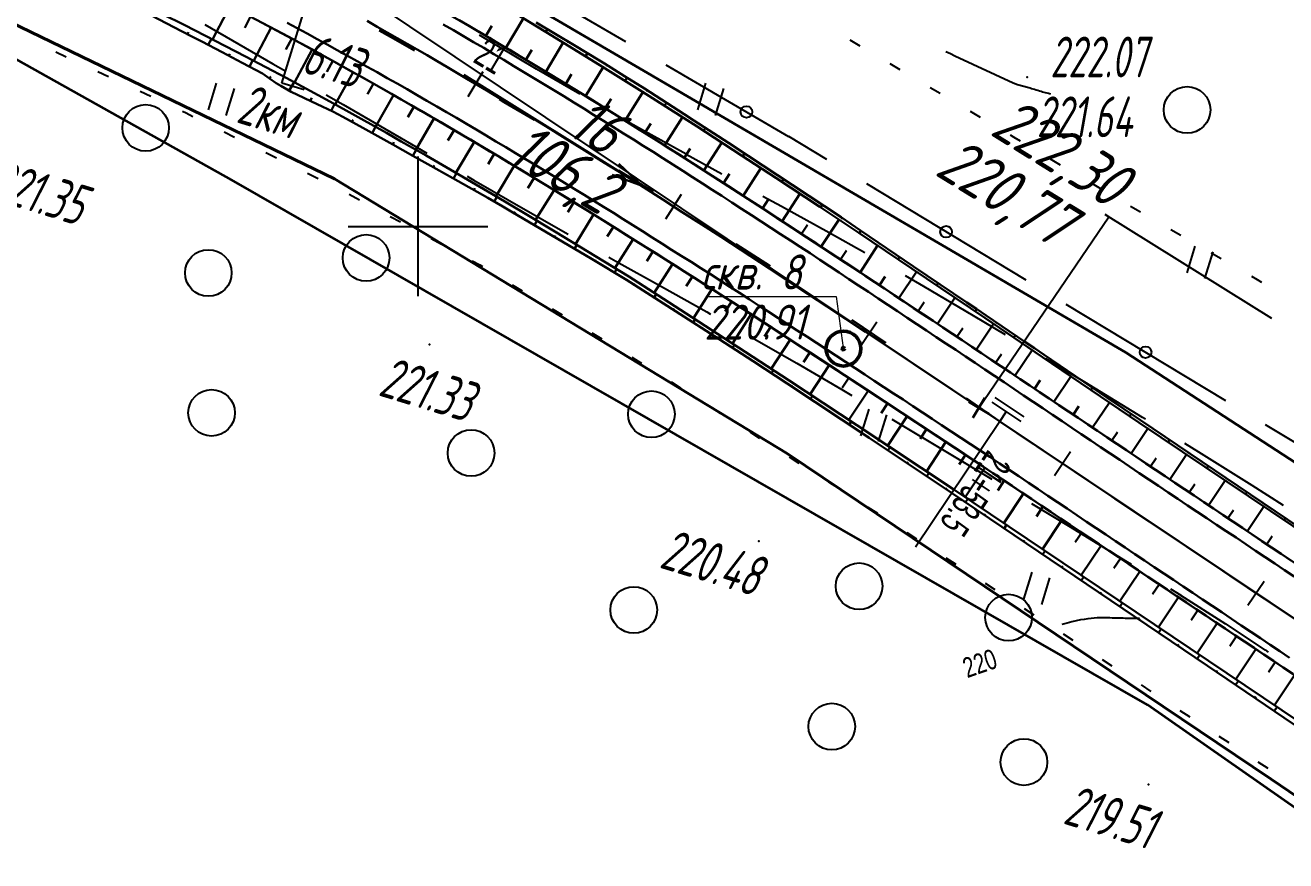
# Model space of a CAD drawing. Header units: millimetres. Extents: x -1799 to 6962, y -1020 to 4121.
# Drawn here: x 160.6 to 268.8, y 3224.2 to 3295.9 of the extents above; entities that cross this region are included whole.
import ezdxf
from ezdxf import colors
from ezdxf.entities.mleader import LeaderData, LeaderLine
from ezdxf.math import Vec2, Vec3

# ---------------------------------------------------------------- set-up
doc = ezdxf.new("R2010")
doc.units = ezdxf.units.MM
doc.linetypes.add('CONTI', pattern=[0])
doc.linetypes.add('STROT', pattern=[1.7, 0.5, -1.2])
for name, color, linetype, lineweight in [('10', 1, 'Continuous', 35), ('геология', 7, 'Continuous', 20), ('КОПИЯ_ОСЬ_13_ОТКОСЫ', 7, 'Continuous', 30), ('КОПИЯ_ОСЬ_ГРАНИЦЫ_ПОЛОС', 7, 'Continuous', 30), ('ОСЬ_ВЕРХ_ПОКРЫТИЯ_ГРАНИЦЫ_ПОЛОС', 7, 'Continuous', 30), ('ОСЬ_ВЕРХ_ПОКРЫТИЯ_ОСЬ', 1, 'Continuous', 30), ('Отметки', 5, 'Continuous', 30), ('Уклоны ПЧ', 5, 'Continuous', 30)]:
    doc.layers.add(name, color=color, linetype=linetype, lineweight=lineweight)
for name, color, linetype in [('_Ростелеком', 6, 'Continuous'), ('GOR_BDEFAULT', 212, 'CONTI'), ('NAD_MDEFAULT', 7, 'CONTI'), ('PI_OTDEFAULT', 172, 'CONTI'), ('PI_TTDEFAULT', 5, 'CONTI'), ('PLN_O', 7, 'CONTI'), ('SETKR', 2, 'CONTI'), ('SIT_LDEFAULT', 7, 'CONTI'), ('USLZNDEFAULT', 7, 'CONTI'), ('ZAPSKDEFAULT', 7, 'CONTI'), ('КОПИЯ_ОСЬ_ТАНГЕНСЫ', 1, 'Continuous'), ('ОСЬ_ВЕРХ_ПОКРЫТИЯ_ПИКЕТЫ', 1, 'Continuous'), ('ОСЬ_ВЕРХ_ПОКРЫТИЯ_РАЗБИВКА_КРИВ', 1, 'Continuous'), ('ОСЬ_ВЕРХ_ПОКРЫТИЯ_ТАНГЕНСЫ', 1, 'Continuous'), ('разметка', 7, 'Continuous')]:
    doc.layers.add(name, color=color, linetype=linetype)
doc.styles.add('eskd', font='spds.shx', dxfattribs={"width": 1.2, "oblique": 15})
doc.styles.add('SHRFT', font='TXT', dxfattribs={"width": 3.5})
doc.styles.get("Standard").update_dxf_attribs({"font": 'arial.ttf'})
doc.styles.add('STYLE1', font='romand.shx', dxfattribs={"width": 0.9})
doc.styles.add('ГОСТ', font='', dxfattribs={"oblique": 15, "height": 4})
doc.styles.get('ГОСТ').set_extended_font_data('GOST type A')
doc.linetypes.add('кабель_связи_проект.', pattern='A,10,-1,["/",STYLE1,S=3,R=0,X=0,Y=-1.5],-4.1', length=15.1)

# ---------------------------------------------------------------- blocks, each defined once
blk = doc.blocks.new('BL_333')
at = {"color": 0}
for p, q in [((0, -6), (0, 6)), ((-6, 0), (6, 0))]:
    blk.add_line(p, q, dxfattribs=at)
blk = doc.blocks.new('BL_2004')
at = {"color": 0}
blk.add_circle((0, 0), 2, dxfattribs=at)
blk = doc.blocks.new('BL_2011')
at = {"color": 0}
for p, q in [((0, 0), (0, 2.4)), ((1.6, 0), (1.6, 2.4))]:
    blk.add_line(p, q, dxfattribs=at)
blk = doc.blocks.new('BL_13')
at = {"color": 0}
for p, q in [((-2.5, 7), (-2.5, 9)), ((-2.5, 9), (2.5, 9)), ((2.5, 9), (2.5, 7)), ((0, 7), (-2.5, 7)), ((0, 0), (0, 7)), ((2.5, 7), (0, 7)), ((2, 0), (0, 0))]:
    blk.add_line(p, q, dxfattribs=at)
blk = doc.blocks.new('_None')
blk = doc.blocks.new('Крест')
at = {"layer": 'Отметки'}
for points in [[(-1, 0), (1, 0)], [(0, 1), (0, -1)]]:
    blk.add_lwpolyline(points, dxfattribs=at)
blk = doc.blocks.new('Стрелка')
at = {"layer": 'Уклоны ПЧ', "ltscale": 2}
for points in [[(-0.02, -0.05), (-0.02, 17.97)], [(-0.02, -0.05), (-0.58, 2.62)], [(-0.02, -0.05), (0.53, 2.62)]]:
    blk.add_lwpolyline(points, dxfattribs=at)

msp = doc.modelspace()

# ---------------------------------------------------------------- linework, layer by layer
at = {"layer": '10'}
for points in [[(-360.39, 3343.98), (-65.03, 3344.87), (87.16, 3350.87), (108.64, 3348.19), (148.58, 3330.11), (255.1, 3267.82), (280.33, 3251.41), (314.65, 3229.09), (366.26, 3197.31), (410.92, 3168.51), (446.74, 3154.31), (486.35, 3141.69), (517.02, 3127.88), (586.85, 3116.46), (604.34, 3112.89), (723.31, 3088.59), (842.11, 3064.31), (1030.23, 3025.88), (1104.98, 3010.61)], [(1051.21, 3001.58), (974.51, 3016.91), (912.27, 3029.91), (802.72, 3052.77), (731.25, 3067.83), (636.78, 3087.13), (493.46, 3112.21), (494.99, 3106.72), (485.32, 3108.34), (431.47, 3127.8), (399.29, 3139.15), (370.15, 3158.46), (256.96, 3237.54), (178.33, 3282.64), (135.32, 3306.77), (116.47, 3313.34), (93.11, 3317.06), (-267.68, 3313.81), (-292.89, 3314.1), (-344.73, 3319.75)]]:
    msp.add_lwpolyline(points, dxfattribs=at)
at = {"layer": '_Ростелеком', "linetype": 'кабель_связи_проект.', "lineweight": 40, "ltscale": 0.25}
msp.add_lwpolyline([(-352.03, 3321.94), (-297.63, 3315.25), (-195.84, 3318.28), (-97.48, 3322.38), (-4.69, 3324.98), (27.74, 3325.19), (61.87, 3322.86), (98.79, 3316.91), (116.52, 3313.69), (135.62, 3307.07), (148.04, 3301.67), (187.18, 3282.72), (226.03, 3259.14), (267.57, 3231.16), (320.96, 3194.89), (385.8, 3152.73), (396.28, 3145.91), (411.1, 3138.25), (437.43, 3126.61), (493.48, 3112.58), (557.68, 3101.61)], dxfattribs=at)
at = {"layer": 'GOR_BDEFAULT', "color": 212, "flags": 128}
for points, elevation in [([(240.41, 3293.27), (240.04, 3293.45), (239.66, 3293.63)], 222), ([(248.65, 3289.98), (248.55, 3290.01), (248.45, 3290.04), (248.34, 3290.07), (248.21, 3290.11), (248.09, 3290.14), (247.95, 3290.18), (247.82, 3290.22), (247.68, 3290.26), (247.54, 3290.31), (247.4, 3290.35), (247.27, 3290.39), (247.13, 3290.43), (247, 3290.46), (246.88, 3290.5), (246.77, 3290.53), (245.81, 3290.81), (245.42, 3290.93), (240.41, 3293.27)], 222), ([(256.27, 3244.96), (256.17, 3244.96), (256.07, 3244.96), (255.95, 3244.96), (255.82, 3244.97), (255.68, 3244.97), (255.53, 3244.97), (255.38, 3244.98), (255.21, 3244.98), (255.04, 3244.98), (254.87, 3244.99), (254.69, 3244.99), (254.5, 3245), (254.31, 3245), (254.12, 3245.01), (253.92, 3245.01), (253.73, 3245.02), (253.53, 3245.03), (253.32, 3245.03), (253.1, 3245.03), (252.88, 3245.03), (252.64, 3245.02), (252.39, 3245), (252.12, 3244.97), (251.83, 3244.94), (251.53, 3244.89), (251.2, 3244.84), (250.84, 3244.76), (250.46, 3244.68), (250.05, 3244.58), (249.61, 3244.46)], 220)]:
    msp.add_lwpolyline(points, dxfattribs=dict(at, elevation=elevation))
at = {"layer": 'PI_TTDEFAULT', "color": 5}
for p in [(246.62, 3291.44, 222.07), (245.47, 3286.31, 221.64), (195.34, 3268.5, 221.33), (223.6, 3251.62, 220.48), (257.04, 3230.72, 219.51)]:
    msp.add_point(p, dxfattribs=at)
at = {"layer": 'PLN_O'}
for p, q in [((198.34, 3302.58), (212.16, 3294.52)), ((215.62, 3292.5), (226.13, 3286.37)), ((226.13, 3286.38), (229.41, 3284.4)), ((232.83, 3282.32), (246.52, 3274.04)), ((249.95, 3271.97), (263.64, 3263.69)), ((267.06, 3261.62), (280.75, 3253.34))]:
    msp.add_line(p, q, dxfattribs=at)
for centre in [(222.53, 3288.47), (239.67, 3278.18), (256.79, 3267.83)]:
    msp.add_circle(centre, 0.5, dxfattribs=at)
at = {"layer": 'SIT_LDEFAULT', "color": 7}
for p, q in [((176.06, 3295.98), (181.89, 3292.6)), ((204.51, 3292.15), (199.61, 3295.06)), ((231.41, 3294.66), (232.27, 3294.15)), ((163.25, 3293.63), (164.16, 3293.21)), ((181.89, 3292.6), (182.99, 3291.96)), ((234.85, 3292.62), (235.71, 3292.11)), ((166.87, 3291.93), (167.78, 3291.51)), ((208.22, 3289.98), (204.51, 3292.15)), ((170.5, 3290.24), (171.41, 3289.82)), ((238.29, 3290.58), (239.15, 3290.07)), ((186.45, 3289.95), (187.92, 3289.1)), ((187.92, 3289.1), (193.79, 3285.7)), ((174.12, 3288.54), (174.45, 3288.39)), ((174.45, 3288.38), (175.02, 3288.09)), ((213.27, 3287.09), (211.69, 3287.99)), ((241.72, 3288.54), (242.58, 3288.03)), ((217.35, 3284.83), (213.27, 3287.09)), ((177.7, 3286.76), (178.6, 3286.31)), ((245.16, 3286.49), (245.47, 3286.31)), ((245.47, 3286.31), (246.03, 3285.98)), ((181.29, 3284.98), (182.19, 3284.53)), ((193.79, 3285.7), (195.11, 3284.94)), ((220.43, 3283.13), (217.35, 3284.82)), ((248.61, 3284.45), (249.47, 3283.94)), ((184.87, 3283.2), (185.77, 3282.75)), ((198.57, 3282.94), (199.13, 3282.61)), ((199.13, 3282.61), (203.57, 3280.05)), ((252.05, 3282.41), (252.91, 3281.9)), ((188.43, 3281.41), (189.31, 3280.93)), ((225.55, 3280.35), (223.95, 3281.22)), ((229.64, 3278.1), (225.55, 3280.35)), ((255.5, 3280.39), (256.36, 3279.89)), ((191.95, 3279.5), (192.83, 3279.02)), ((203.57, 3280.05), (207.24, 3277.96)), ((258.96, 3278.38), (259.82, 3277.88)), ((195.47, 3277.6), (196.35, 3277.12)), ((232.7, 3276.38), (229.64, 3278.1)), ((262.42, 3276.37), (263.28, 3275.87)), ((198.98, 3275.69), (199.64, 3275.33)), ((199.64, 3275.33), (199.87, 3275.19)), ((210.72, 3276), (211.33, 3275.65)), ((211.33, 3275.65), (215.23, 3273.47)), ((237.76, 3273.49), (236.17, 3274.4)), ((265.87, 3274.36), (266.37, 3274.07)), ((266.37, 3274.07), (266.74, 3273.86)), ((202.43, 3273.63), (203.29, 3273.11)), ((215.23, 3273.47), (219.12, 3271.29)), ((242.03, 3270.97), (237.76, 3273.49)), ((205.85, 3271.56), (206.71, 3271.04)), ((219.12, 3271.29), (219.45, 3271.1)), ((244.78, 3269.33), (242.03, 3270.97)), ((209.27, 3269.49), (210.13, 3268.97)), ((222.93, 3269.14), (223, 3269.1)), ((223, 3269.1), (226.87, 3266.88)), ((212.69, 3267.41), (213.25, 3267.07)), ((213.25, 3267.08), (213.54, 3266.89)), ((226.87, 3266.88), (230.72, 3264.62)), ((251.57, 3265.25), (248.22, 3267.27)), ((216.07, 3265.29), (216.91, 3264.75)), ((256.52, 3262.24), (251.57, 3265.25)), ((230.72, 3264.63), (231.58, 3264.12)), ((219.45, 3263.14), (220.29, 3262.6)), ((235.02, 3262.08), (239.78, 3259.23)), ((256.77, 3262.09), (256.52, 3262.24)), ((222.82, 3261), (223.66, 3260.46)), ((261.36, 3259.25), (260.17, 3259.99)), ((226.2, 3258.85), (227.04, 3258.31)), ((239.78, 3259.23), (243.59, 3256.93)), ((265.95, 3256.38), (261.36, 3259.25)), ((229.58, 3256.71), (230.42, 3256.17)), ((268.64, 3254.66), (265.95, 3256.38)), ((232.95, 3254.54), (233.79, 3254)), ((247.01, 3254.85), (250.17, 3252.93)), ((236.3, 3252.36), (237.14, 3251.82)), ((250.17, 3252.93), (255.22, 3249.83)), ((239.66, 3250.18), (240.5, 3249.64)), ((255.22, 3249.83), (255.54, 3249.63)), ((243.01, 3248), (243.85, 3247.46)), ((258.94, 3247.52), (259.81, 3246.98)), ((259.8, 3246.97), (263.66, 3244.51)), ((246.37, 3245.83), (247.21, 3245.29)), ((249.72, 3243.65), (250.56, 3243.11)), ((263.66, 3244.51), (267.05, 3242.26)), ((253.06, 3241.46), (253.9, 3240.91)), ((267.05, 3242.27), (267.32, 3242.08)), ((256.4, 3239.26), (257.24, 3238.71)), ((259.74, 3237.06), (260.58, 3236.51)), ((263.09, 3234.86), (263.93, 3234.31)), ((266.43, 3232.66), (267.27, 3232.11))]:
    msp.add_line(p, q, dxfattribs=at)
at = {"layer": 'геология', "color": 1, "linetype": 'Continuous'}
for p, q in [((219.13, 3272.61), (230.22, 3272.61)), ((230.22, 3272.61), (230.84, 3268.2))]:
    msp.add_line(p, q, dxfattribs=at)
at = {"layer": 'геология', "color": 1, "linetype": 'Continuous', "lineweight": 50}
for radius in [1.5, 0.103]:
    msp.add_circle((230.86, 3268.15), radius, dxfattribs=at)
at = {"layer": 'КОПИЯ_ОСЬ_13_ОТКОСЫ'}
for points in [[(170.38, 3297.86), (174.33, 3295.91), (176.94, 3294.58), (179.55, 3293.23), (183.02, 3291.4), (186.47, 3289.53), (188.19, 3288.58), (189.48, 3287.87), (191.63, 3286.67), (192.91, 3285.94), (195.05, 3284.72), (196.75, 3283.73), (199.31, 3282.24), (201.01, 3281.24), (203.56, 3279.72), (206.1, 3278.19), (210.33, 3275.62), (212.44, 3274.33), (214.94, 3272.72), (217.86, 3270.84), (221.2, 3268.68), (226.19, 3265.41), (232.01, 3261.57), (240.33, 3256.05), (331, 3195.01)], [(170.38, 3297.86), (174.33, 3295.91), (176.94, 3294.58), (179.55, 3293.23), (183.02, 3291.4), (186.47, 3289.53), (188.19, 3288.58), (189.48, 3287.87), (191.63, 3286.67), (192.91, 3285.94), (195.05, 3284.72), (196.75, 3283.73), (199.31, 3282.24), (201.01, 3281.24), (203.56, 3279.72), (206.1, 3278.19), (210.33, 3275.62), (212.44, 3274.33), (214.94, 3272.72), (217.86, 3270.84), (221.2, 3268.68), (226.19, 3265.41), (232.01, 3261.57), (240.33, 3256.05), (331, 3195.01)], [(194.37, 3298.38), (199.6, 3295.34), (205.65, 3291.71), (209.08, 3289.61), (212.5, 3287.48), (215.06, 3285.87), (217.6, 3284.26), (220.56, 3282.36), (223.93, 3280.17), (227.71, 3277.7), (232.32, 3274.67), (238.99, 3270.23), (345.59, 3198.82)], [(171.47, 3296.75), (174.06, 3295.4), (174.94, 3294.96), (175.8, 3294.51), (177.53, 3293.6), (178.39, 3293.14), (179.26, 3292.68), (180.99, 3291.78), (181.79, 3291.21), (181.98, 3291.08), (182.17, 3290.95), (182.37, 3290.82), (182.57, 3290.71), (183.47, 3290.2), (185.69, 3289.14), (187.02, 3288.5), (187.88, 3288.05), (189.6, 3287.09), (192.18, 3285.67), (193.04, 3285.19), (193.9, 3284.71), (195.18, 3283.98), (197.33, 3282.78), (200.33, 3281.08), (201.62, 3280.34), (202.47, 3279.84), (203.32, 3279.35), (209.28, 3275.82), (212.25, 3274.04), (216.43, 3271.37), (220.19, 3268.95), (223.11, 3267.06), (226.02, 3265.15), (233.08, 3260.47), (240.14, 3255.76), (245.52, 3252.11), (262.09, 3240.91), (278.65, 3229.69)], [(178.21, 3297.58), (176.72, 3294.7)], [(179.33, 3296.99), (183.26, 3294.91), (187.17, 3292.78), (189.33, 3291.57), (190.62, 3290.84), (195.78, 3287.88), (201.33, 3284.6), (202.6, 3283.84), (205.15, 3282.29), (207.69, 3280.74), (210.22, 3279.17), (212.75, 3277.58), (215.28, 3275.99), (217.8, 3274.39), (220.31, 3272.78), (223.24, 3270.89), (227.84, 3267.9), (232.85, 3264.62), (242.02, 3258.57), (349.87, 3186.33)], [(179.98, 3296.65), (179.48, 3295.7)], [(201.54, 3297.63), (205.87, 3295), (210.18, 3292.34), (213.61, 3290.19), (214.46, 3289.65), (218.29, 3287.21), (222.1, 3284.74), (225.05, 3282.81), (228.82, 3280.31), (232.17, 3278.08), (236.75, 3275), (242.98, 3270.78), (247.94, 3267.4), (256.22, 3261.8), (346.94, 3200.84)], [(201.54, 3297.63), (205.87, 3295), (210.18, 3292.34), (213.61, 3290.19), (214.46, 3289.65), (218.29, 3287.21), (222.1, 3284.74), (225.05, 3282.81), (228.82, 3280.31), (232.17, 3278.08), (236.75, 3275), (242.98, 3270.78), (247.94, 3267.4), (256.22, 3261.8), (346.94, 3200.84)], [(181.75, 3295.72), (180.24, 3292.88)], [(200.17, 3295), (200.68, 3295.85)], [(201.88, 3293.98), (203.4, 3296.51)], [(204.49, 3296.15), (207.75, 3294.19), (209.92, 3292.88), (210.35, 3292.62), (211.21, 3292.08), (212.06, 3291.54), (213.78, 3290.47), (217.18, 3288.29), (218.03, 3287.74), (220.99, 3285.82), (222.68, 3284.71), (226.46, 3282.21), (230.65, 3279.42), (232.31, 3278.29), (236.88, 3275.19), (241.45, 3272.1), (242.29, 3271.55), (243.11, 3270.99), (246.42, 3268.73), (247.25, 3268.17), (248.08, 3267.61), (253.45, 3263.95), (256.35, 3261.99), (270.03, 3252.76)], [(205.46, 3295.57), (205.32, 3295.34)], [(174.57, 3295.15), (174.65, 3295.31)], [(176.34, 3294.23), (176.62, 3294.75)], [(183.51, 3294.77), (183, 3293.83)], [(205.31, 3291.92), (206.81, 3294.43)], [(207.17, 3294.55), (207.13, 3294.47)], [(178.11, 3293.29), (178.2, 3293.46)], [(185.27, 3293.82), (183.74, 3291.01)], [(203.6, 3292.95), (204.1, 3293.79)], [(208.88, 3293.51), (208.72, 3293.24)], [(179.88, 3292.36), (180.17, 3292.91)], [(187.02, 3292.85), (186.51, 3291.92)], [(208.72, 3289.83), (210.24, 3292.3)], [(210.59, 3292.47), (210.54, 3292.38)], [(181.6, 3291.35), (181.72, 3291.52)], [(188.77, 3291.88), (187.23, 3289.11)], [(207.02, 3290.88), (207.53, 3291.71)], [(212.28, 3291.4), (212.11, 3291.13)], [(183.3, 3290.3), (183.71, 3291.03)], [(190.52, 3290.9), (190, 3289.98)], [(212.12, 3287.72), (213.65, 3290.16)], [(213.98, 3290.34), (213.92, 3290.25)], [(185.1, 3289.42), (185.22, 3289.68)], [(186.9, 3288.56), (187.18, 3289.14)], [(192.25, 3289.91), (190.69, 3287.19)], [(210.42, 3288.78), (210.93, 3289.6)], [(215.66, 3289.26), (215.49, 3289)], [(193.98, 3288.91), (193.46, 3288.01)], [(215.51, 3285.59), (217.04, 3288.01)], [(217.35, 3288.18), (217.29, 3288.1)], [(188.66, 3287.61), (188.77, 3287.8)], [(190.41, 3286.64), (190.71, 3287.18)], [(195.72, 3287.92), (194.17, 3285.22)], [(197.44, 3286.9), (196.91, 3286.01)], [(213.81, 3286.66), (214.33, 3287.47)], [(219.02, 3287.1), (218.86, 3286.84)], [(192.17, 3285.68), (192.27, 3285.86)], [(199.16, 3285.88), (197.6, 3283.24)], [(218.88, 3283.44), (220.41, 3285.83)], [(220.7, 3286.01), (220.65, 3285.92)], [(193.91, 3284.7), (194.2, 3285.2)], [(200.88, 3284.86), (200.36, 3283.98)], [(217.19, 3284.51), (217.71, 3285.32)], [(222.37, 3284.91), (222.21, 3284.66)], [(195.65, 3283.72), (195.75, 3283.88)], [(202.6, 3283.84), (201.03, 3281.22)], [(222.24, 3281.27), (223.77, 3283.64)], [(224.04, 3283.81), (223.99, 3283.73)], [(197.4, 3282.74), (197.66, 3283.2)], [(204.31, 3282.8), (203.78, 3281.93)], [(220.56, 3282.36), (221.07, 3283.16)], [(225.71, 3282.71), (225.56, 3282.47)], [(199.14, 3281.75), (199.22, 3281.91)], [(206.02, 3281.76), (204.44, 3279.19)], [(225.59, 3279.09), (227.12, 3281.43)], [(227.38, 3281.6), (227.33, 3281.52)], [(200.88, 3280.76), (201.11, 3281.18)], [(207.72, 3280.71), (207.19, 3279.86)], [(223.92, 3280.18), (224.43, 3280.97)], [(229.04, 3280.49), (228.89, 3280.26)], [(202.61, 3279.76), (202.69, 3279.9)], [(209.42, 3279.66), (207.85, 3277.12)], [(230.71, 3279.38), (230.66, 3279.3)], [(204.33, 3278.75), (204.55, 3279.12)], [(211.12, 3278.6), (210.59, 3277.76)], [(227.27, 3277.99), (227.78, 3278.78)], [(228.94, 3276.9), (230.47, 3279.21)], [(232.36, 3278.26), (232.22, 3278.04)], [(206.05, 3277.73), (206.12, 3277.85)], [(212.82, 3277.54), (211.25, 3275.06)], [(234.02, 3277.14), (233.97, 3277.07)], [(207.77, 3276.71), (207.97, 3277.05)], [(214.51, 3276.48), (213.99, 3275.65)], [(230.61, 3275.79), (231.12, 3276.57)], [(232.28, 3274.69), (233.79, 3276.99)], [(209.49, 3275.69), (209.56, 3275.8)], [(211.21, 3274.66), (211.39, 3274.97)], [(216.2, 3275.4), (214.62, 3272.93)], [(235.67, 3276.01), (235.54, 3275.81)], [(217.89, 3274.33), (217.36, 3273.51)], [(233.94, 3273.59), (234.45, 3274.35)], [(235.61, 3272.48), (237.12, 3274.75)], [(237.33, 3274.89), (237.28, 3274.83)], [(212.91, 3273.62), (212.98, 3273.72)], [(214.6, 3272.54), (214.78, 3272.83)], [(219.57, 3273.25), (217.98, 3270.77)], [(238.99, 3273.77), (238.85, 3273.57)], [(221.25, 3272.17), (220.72, 3271.34)], [(237.27, 3271.37), (237.78, 3272.13)], [(238.94, 3270.26), (240.43, 3272.51)], [(240.64, 3272.65), (240.6, 3272.58)], [(216.28, 3271.47), (216.35, 3271.56)], [(217.97, 3270.38), (218.14, 3270.66)], [(222.93, 3271.09), (221.33, 3268.59)], [(242.3, 3271.54), (242.16, 3271.33)], [(224.61, 3270), (224.07, 3269.17)], [(240.6, 3269.15), (241.1, 3269.9)], [(242.26, 3268.04), (243.75, 3270.26)], [(243.96, 3270.41), (243.91, 3270.34)], [(219.65, 3269.3), (219.71, 3269.39)], [(221.33, 3268.21), (221.5, 3268.48)], [(226.29, 3268.91), (224.66, 3266.41)], [(245.61, 3269.29), (245.47, 3269.08)], [(227.96, 3267.82), (227.42, 3266.99)], [(243.92, 3266.92), (244.42, 3267.66)], [(245.58, 3265.81), (247.05, 3268)], [(247.26, 3268.16), (247.22, 3268.09)], [(223, 3267.12), (223.06, 3267.21)], [(224.68, 3266.03), (224.85, 3266.29)], [(229.64, 3266.72), (228, 3264.22)], [(248.92, 3267.04), (248.78, 3266.83)], [(231.31, 3265.63), (230.76, 3264.79)], [(247.25, 3264.7), (247.74, 3265.43)], [(248.91, 3263.58), (250.37, 3265.76)], [(250.57, 3265.91), (250.53, 3265.84)], [(226.35, 3264.93), (226.41, 3265.02)], [(232.98, 3264.53), (231.33, 3262.02)], [(252.22, 3264.79), (252.09, 3264.59)], [(228.02, 3263.83), (228.19, 3264.09)], [(234.65, 3263.43), (234.1, 3262.59)], [(250.57, 3262.47), (251.06, 3263.2)], [(252.23, 3261.36), (253.68, 3263.52)], [(253.88, 3263.66), (253.84, 3263.6)], [(229.68, 3262.72), (229.74, 3262.81)], [(236.32, 3262.33), (234.66, 3259.81)], [(255.54, 3262.54), (255.41, 3262.35)], [(231.35, 3261.61), (231.53, 3261.89)], [(237.99, 3261.23), (237.44, 3260.39)], [(253.89, 3260.24), (254.38, 3260.97)], [(255.55, 3259.13), (256.99, 3261.28)], [(257.19, 3261.42), (257.15, 3261.36)], [(233.02, 3260.51), (233.08, 3260.6)], [(239.66, 3260.13), (238, 3257.6)], [(258.85, 3260.3), (258.73, 3260.12)], [(234.68, 3259.4), (234.86, 3259.68)], [(241.33, 3259.03), (240.78, 3258.18)], [(257.22, 3258.02), (257.7, 3258.73)], [(258.88, 3256.91), (260.31, 3259.05)], [(260.51, 3259.18), (260.47, 3259.12)], [(236.34, 3258.29), (236.4, 3258.38)], [(243, 3257.92), (241.31, 3255.39)], [(262.17, 3258.07), (262.05, 3257.89)], [(238.01, 3257.18), (238.2, 3257.46)], [(244.66, 3256.81), (244.1, 3255.96)], [(262.2, 3254.68), (263.63, 3256.82)], [(263.82, 3256.95), (263.78, 3256.89)], [(239.67, 3256.07), (239.73, 3256.16)], [(246.32, 3255.69), (244.62, 3253.16)], [(260.54, 3255.79), (261.02, 3256.51)], [(265.48, 3255.83), (265.37, 3255.66)], [(241.33, 3254.95), (241.53, 3255.24)], [(247.98, 3254.58), (247.42, 3253.74)], [(265.52, 3252.45), (266.95, 3254.59)], [(267.14, 3254.71), (267.1, 3254.65)], [(242.98, 3253.83), (243.05, 3253.93)], [(249.64, 3253.47), (247.94, 3250.93)], [(263.86, 3253.57), (264.34, 3254.28)], [(268.8, 3253.59), (268.69, 3253.43)], [(244.64, 3252.71), (244.85, 3253.01)], [(251.31, 3252.35), (250.74, 3251.51)], [(246.3, 3251.59), (246.37, 3251.69)], [(252.97, 3251.24), (251.26, 3248.69)], [(267.19, 3251.34), (267.66, 3252.05)], [(247.95, 3250.47), (248.16, 3250.78)], [(254.63, 3250.13), (254.06, 3249.28)], [(249.61, 3249.35), (249.68, 3249.45)], [(256.29, 3249.01), (254.58, 3246.46)], [(251.27, 3248.23), (251.48, 3248.54)], [(257.95, 3247.9), (257.38, 3247.05)], [(252.93, 3247.11), (253, 3247.21)], [(254.58, 3245.99), (254.8, 3246.31)], [(259.61, 3246.79), (257.9, 3244.22)], [(256.24, 3244.87), (256.31, 3244.98)], [(261.28, 3245.67), (260.7, 3244.82)], [(257.9, 3243.75), (258.12, 3244.08)], [(262.94, 3244.56), (261.22, 3241.99)], [(259.55, 3242.63), (259.63, 3242.74)], [(264.6, 3243.45), (264.02, 3242.59)], [(261.21, 3241.51), (261.44, 3241.84)], [(266.26, 3242.34), (264.53, 3239.76)], [(262.87, 3240.39), (262.94, 3240.5)], [(267.92, 3241.22), (267.35, 3240.36)], [(264.52, 3239.27), (264.76, 3239.61)], [(269.58, 3240.11), (267.85, 3237.52)], [(266.18, 3238.14), (266.26, 3238.26)], [(267.83, 3237.02), (268.07, 3237.37)]]:
    msp.add_lwpolyline(points, dxfattribs=at)
at = {"layer": 'КОПИЯ_ОСЬ_ГРАНИЦЫ_ПОЛОС'}
for points in [[(180.91, 3296.16), (181.78, 3295.7), (182.64, 3295.24), (183.5, 3294.78), (184.36, 3294.31), (185.22, 3293.85), (186.08, 3293.38), (186.93, 3292.9), (187.79, 3292.43), (188.65, 3291.95), (189.5, 3291.48), (190.35, 3291), (191.21, 3290.51), (192.06, 3290.03), (192.91, 3289.54), (193.76, 3289.05), (194.6, 3288.56), (195.45, 3288.07), (196.3, 3287.58), (197.15, 3287.08), (197.99, 3286.59), (198.84, 3286.09), (199.68, 3285.59), (200.52, 3285.08), (201.36, 3284.58), (202.21, 3284.08), (203.05, 3283.57), (203.89, 3283.06), (204.72, 3282.55), (205.56, 3282.04), (206.4, 3281.53), (207.24, 3281.01), (208.07, 3280.5), (208.91, 3279.98), (209.75, 3279.46), (210.58, 3278.94), (211.41, 3278.42), (212.25, 3277.9), (213.08, 3277.38), (213.91, 3276.85), (214.75, 3276.33), (215.58, 3275.8), (216.41, 3275.27), (217.24, 3274.74), (218.07, 3274.21), (218.9, 3273.68), (219.73, 3273.15), (220.56, 3272.62), (221.38, 3272.09), (222.21, 3271.55), (223.04, 3271.02), (223.87, 3270.48), (224.7, 3269.95), (225.52, 3269.41), (226.35, 3268.87), (227.18, 3268.33), (228, 3267.8), (228.83, 3267.26), (229.65, 3266.72), (230.48, 3266.17), (231.3, 3265.63), (232.13, 3265.09), (232.95, 3264.55), (233.78, 3264.01), (234.6, 3263.46), (235.43, 3262.92), (236.25, 3262.38), (237.08, 3261.83), (237.9, 3261.29), (238.73, 3260.75), (239.55, 3260.2), (240.38, 3259.66), (241.2, 3259.11), (242.03, 3258.57), (242.85, 3258.01), (243.69, 3257.46), (244.52, 3256.9), (245.35, 3256.35), (246.18, 3255.79), (247.01, 3255.23), (247.84, 3254.68), (248.67, 3254.12), (249.5, 3253.56), (250.33, 3253.01), (251.16, 3252.45), (251.99, 3251.9), (252.82, 3251.34), (253.65, 3250.78), (254.48, 3250.23), (255.31, 3249.67), (256.14, 3249.11), (256.97, 3248.56), (257.8, 3248), (258.63, 3247.45), (259.46, 3246.89), (260.29, 3246.33), (261.12, 3245.78), (261.95, 3245.22), (262.78, 3244.66), (263.61, 3244.11), (264.44, 3243.55), (265.27, 3243), (266.1, 3242.44), (266.93, 3241.88), (267.76, 3241.33), (268.59, 3240.77), (269.42, 3240.22)], [(197.89, 3296.35), (198.76, 3295.84), (199.62, 3295.33), (200.49, 3294.82), (201.35, 3294.3), (202.22, 3293.79), (203.08, 3293.27), (203.94, 3292.75), (204.81, 3292.23), (205.66, 3291.71), (206.52, 3291.18), (207.38, 3290.66), (208.24, 3290.13), (209.09, 3289.6), (209.95, 3289.07), (210.8, 3288.54), (211.65, 3288.01), (212.51, 3287.48), (213.36, 3286.94), (214.21, 3286.41), (215.06, 3285.87), (215.9, 3285.34), (216.75, 3284.8), (217.6, 3284.26), (218.44, 3283.72), (219.29, 3283.17), (220.13, 3282.63), (220.98, 3282.09), (221.82, 3281.54), (222.66, 3281), (223.5, 3280.45), (224.34, 3279.91), (225.18, 3279.36), (226.02, 3278.81), (226.86, 3278.26), (227.7, 3277.71), (228.54, 3277.16), (229.37, 3276.61), (230.21, 3276.06), (231.04, 3275.51), (231.88, 3274.96), (232.71, 3274.4), (233.55, 3273.85), (234.38, 3273.3), (235.22, 3272.74), (236.05, 3272.19), (236.88, 3271.63), (237.71, 3271.08), (238.55, 3270.52), (239.38, 3269.97), (240.21, 3269.41), (241.04, 3268.86), (241.87, 3268.3), (242.7, 3267.75), (243.53, 3267.19), (244.36, 3266.63), (245.19, 3266.08), (246.02, 3265.52), (246.85, 3264.97), (247.68, 3264.41), (248.51, 3263.85), (249.34, 3263.3), (250.17, 3262.74), (251, 3262.19), (251.83, 3261.63), (252.66, 3261.07), (253.49, 3260.52), (254.32, 3259.96), (255.15, 3259.41), (255.98, 3258.85), (256.81, 3258.29), (257.64, 3257.74), (258.47, 3257.18), (259.3, 3256.63), (260.13, 3256.07), (260.96, 3255.52), (261.79, 3254.96), (262.62, 3254.4), (263.45, 3253.85), (264.28, 3253.29), (265.11, 3252.74), (265.94, 3252.18), (266.77, 3251.62), (267.6, 3251.07), (268.43, 3250.51), (269.26, 3249.96)]]:
    msp.add_lwpolyline(points, dxfattribs=at)
at = {"layer": 'КОПИЯ_ОСЬ_ТАНГЕНСЫ'}
msp.add_line((127.01, 3340.44), (430.51, 3137.11), dxfattribs=at)
at = {"layer": 'ОСЬ_ВЕРХ_ПОКРЫТИЯ_ГРАНИЦЫ_ПОЛОС', "linetype": 'Continuous', "lineweight": 30}
for points in [[(269.42, 3240.22), (268.59, 3240.77), (267.76, 3241.33), (266.93, 3241.88), (266.1, 3242.44), (265.27, 3243), (264.44, 3243.55), (263.61, 3244.11), (262.78, 3244.66), (261.95, 3245.22), (261.12, 3245.78), (260.29, 3246.33), (259.46, 3246.89), (258.63, 3247.45), (257.8, 3248), (256.97, 3248.56), (256.14, 3249.11), (255.31, 3249.67), (254.48, 3250.23), (253.65, 3250.78), (252.82, 3251.34), (251.99, 3251.9), (251.16, 3252.45), (250.33, 3253.01), (249.5, 3253.56), (248.67, 3254.12), (247.84, 3254.68), (247.01, 3255.23), (246.18, 3255.79), (245.35, 3256.35), (244.52, 3256.9), (243.69, 3257.46), (242.85, 3258.01), (242.03, 3258.57), (241.21, 3259.11), (240.38, 3259.66), (239.55, 3260.2), (238.73, 3260.75), (237.9, 3261.29), (237.08, 3261.83), (236.25, 3262.38), (235.43, 3262.92), (234.6, 3263.46), (233.78, 3264.01), (232.95, 3264.55), (232.13, 3265.09), (231.3, 3265.63), (230.48, 3266.17), (229.65, 3266.72), (228.83, 3267.26), (228, 3267.8), (227.17, 3268.33), (226.35, 3268.87), (225.52, 3269.41), (224.69, 3269.95), (223.87, 3270.48), (223.04, 3271.02), (222.21, 3271.55), (221.38, 3272.09), (220.56, 3272.62), (219.73, 3273.15), (218.9, 3273.68), (218.07, 3274.21), (217.24, 3274.74), (216.41, 3275.27), (215.58, 3275.8), (214.75, 3276.33), (213.91, 3276.85), (213.08, 3277.38), (212.25, 3277.9), (211.41, 3278.42), (210.58, 3278.94), (209.75, 3279.46), (208.91, 3279.98), (208.07, 3280.5), (207.24, 3281.01), (206.4, 3281.53), (205.56, 3282.04), (204.72, 3282.55), (203.89, 3283.06), (203.05, 3283.57), (202.21, 3284.08), (201.36, 3284.58), (200.52, 3285.08), (199.68, 3285.59), (198.84, 3286.09), (197.99, 3286.59), (197.15, 3287.08), (196.3, 3287.58), (195.45, 3288.07), (194.61, 3288.56), (193.76, 3289.05), (192.91, 3289.54), (192.06, 3290.03), (191.21, 3290.51), (190.35, 3290.99), (189.5, 3291.48), (188.65, 3291.95), (187.79, 3292.43), (186.93, 3292.9), (186.08, 3293.38), (185.22, 3293.85), (184.36, 3294.31), (183.5, 3294.78), (182.64, 3295.24), (181.78, 3295.7), (180.91, 3296.16)], [(269.15, 3241.6), (268.32, 3242.16), (267.49, 3242.71), (266.66, 3243.27), (265.83, 3243.83), (265, 3244.38), (264.17, 3244.94), (263.34, 3245.5), (262.51, 3246.05), (261.68, 3246.61), (260.85, 3247.16), (260.02, 3247.72), (259.19, 3248.28), (258.36, 3248.83), (257.53, 3249.39), (256.7, 3249.95), (255.87, 3250.5), (255.04, 3251.06), (254.2, 3251.61), (253.37, 3252.17), (252.54, 3252.73), (251.71, 3253.28), (250.88, 3253.84), (250.05, 3254.4), (249.22, 3254.95), (248.39, 3255.51), (247.56, 3256.06), (246.73, 3256.62), (245.9, 3257.18), (245.07, 3257.73), (244.24, 3258.29), (243.41, 3258.85), (242.58, 3259.4), (241.76, 3259.95), (240.93, 3260.49), (240.11, 3261.04), (239.28, 3261.58), (238.46, 3262.12), (237.63, 3262.67), (236.81, 3263.21), (235.98, 3263.76), (235.15, 3264.3), (234.33, 3264.84), (233.5, 3265.39), (232.68, 3265.93), (231.85, 3266.47), (231.03, 3267.01), (230.2, 3267.55), (229.37, 3268.09), (228.55, 3268.63), (227.72, 3269.17), (226.89, 3269.71), (226.07, 3270.25), (225.24, 3270.79), (224.41, 3271.32), (223.58, 3271.86), (222.76, 3272.39), (221.93, 3272.93), (221.1, 3273.46), (220.27, 3273.99), (219.44, 3274.53), (218.61, 3275.06), (217.78, 3275.59), (216.94, 3276.12), (216.11, 3276.64), (215.28, 3277.17), (214.45, 3277.7), (213.61, 3278.22), (212.78, 3278.75), (211.94, 3279.27), (211.11, 3279.79), (210.27, 3280.31), (209.44, 3280.83), (208.6, 3281.35), (207.76, 3281.86), (206.92, 3282.38), (206.08, 3282.89), (205.24, 3283.4), (204.4, 3283.92), (203.56, 3284.42), (202.72, 3284.93), (201.88, 3285.44), (201.03, 3285.94), (200.19, 3286.45), (199.34, 3286.95), (198.5, 3287.45), (197.65, 3287.95), (196.8, 3288.44), (195.96, 3288.94), (195.11, 3289.43), (194.26, 3289.92), (193.4, 3290.41), (192.55, 3290.9), (191.7, 3291.38), (190.84, 3291.87), (189.99, 3292.35), (189.13, 3292.83), (188.28, 3293.3), (187.42, 3293.78), (186.56, 3294.25), (185.7, 3294.72), (184.84, 3295.19), (183.98, 3295.66), (183.11, 3296.12)]]:
    msp.add_lwpolyline(points, dxfattribs=at)
at = {"layer": 'ОСЬ_ВЕРХ_ПОКРЫТИЯ_ГРАНИЦЫ_ПОЛОС', "linetype": 'Continuous'}
for points in [[(269.53, 3248.57), (268.7, 3249.13), (267.87, 3249.68), (267.04, 3250.24), (266.21, 3250.79), (265.38, 3251.35), (264.55, 3251.91), (263.72, 3252.46), (262.89, 3253.02), (262.06, 3253.57), (261.23, 3254.13), (260.4, 3254.68), (259.57, 3255.24), (258.74, 3255.8), (257.91, 3256.35), (257.08, 3256.91), (256.25, 3257.46), (255.42, 3258.02), (254.59, 3258.58), (253.76, 3259.13), (252.93, 3259.69), (252.1, 3260.24), (251.27, 3260.8), (250.45, 3261.35), (249.62, 3261.91), (248.79, 3262.47), (247.96, 3263.02), (247.13, 3263.58), (246.3, 3264.13), (245.47, 3264.69), (244.64, 3265.25), (243.81, 3265.8), (242.98, 3266.36), (242.15, 3266.91), (241.32, 3267.47), (240.49, 3268.03), (239.65, 3268.58), (238.82, 3269.14), (237.99, 3269.69), (237.16, 3270.25), (236.33, 3270.8), (235.5, 3271.36), (234.66, 3271.91), (233.83, 3272.46), (233, 3273.02), (232.16, 3273.57), (231.33, 3274.12), (230.49, 3274.67), (229.66, 3275.23), (228.82, 3275.78), (227.99, 3276.33), (227.15, 3276.88), (226.31, 3277.43), (225.47, 3277.97), (224.64, 3278.52), (223.8, 3279.07), (222.96, 3279.61), (222.12, 3280.16), (221.28, 3280.7), (220.43, 3281.25), (219.59, 3281.79), (218.75, 3282.33), (217.91, 3282.87), (217.06, 3283.41), (216.22, 3283.95), (215.37, 3284.49), (214.52, 3285.03), (213.67, 3285.56), (212.83, 3286.1), (211.98, 3286.63), (211.13, 3287.16), (210.27, 3287.69), (209.42, 3288.22), (208.57, 3288.75), (207.71, 3289.28), (206.86, 3289.81), (206, 3290.33), (205.15, 3290.85), (204.29, 3291.37), (203.43, 3291.89), (202.57, 3292.41), (201.71, 3292.93), (200.84, 3293.44), (199.98, 3293.96), (199.11, 3294.47), (198.25, 3294.98), (197.38, 3295.49), (196.51, 3295.99)], [(197.89, 3296.35), (198.76, 3295.84), (199.62, 3295.33), (200.49, 3294.82), (201.35, 3294.3), (202.22, 3293.79), (203.08, 3293.27), (203.94, 3292.75), (204.81, 3292.23), (205.67, 3291.71), (206.52, 3291.18), (207.38, 3290.66), (208.24, 3290.13), (209.09, 3289.6), (209.95, 3289.07), (210.8, 3288.54), (211.65, 3288.01), (212.51, 3287.48), (213.36, 3286.94), (214.21, 3286.41), (215.06, 3285.87), (215.9, 3285.34), (216.75, 3284.8), (217.6, 3284.26), (218.44, 3283.72), (219.29, 3283.17), (220.13, 3282.63), (220.98, 3282.09), (221.82, 3281.54), (222.66, 3281), (223.5, 3280.45), (224.34, 3279.91), (225.18, 3279.36), (226.02, 3278.81), (226.86, 3278.26), (227.7, 3277.71), (228.54, 3277.16), (229.37, 3276.61), (230.21, 3276.06), (231.05, 3275.51), (231.88, 3274.96), (232.72, 3274.4), (233.55, 3273.85), (234.38, 3273.3), (235.22, 3272.74), (236.05, 3272.19), (236.88, 3271.63), (237.72, 3271.08), (238.55, 3270.52), (239.38, 3269.97), (240.21, 3269.41), (241.04, 3268.86), (241.87, 3268.3), (242.7, 3267.74), (243.53, 3267.19), (244.36, 3266.63), (245.19, 3266.08), (246.02, 3265.52), (246.85, 3264.97), (247.68, 3264.41), (248.51, 3263.85), (249.34, 3263.3), (250.17, 3262.74), (251, 3262.19), (251.83, 3261.63), (252.66, 3261.07), (253.49, 3260.52), (254.32, 3259.96), (255.15, 3259.41), (255.98, 3258.85), (256.81, 3258.29), (257.64, 3257.74), (258.47, 3257.18), (259.3, 3256.63), (260.13, 3256.07), (260.96, 3255.52), (261.79, 3254.96), (262.62, 3254.4), (263.45, 3253.85), (264.28, 3253.29), (265.11, 3252.74), (265.94, 3252.18), (266.77, 3251.62), (267.6, 3251.07), (268.43, 3250.51), (269.26, 3249.96)]]:
    msp.add_lwpolyline(points, dxfattribs=at)
at = {"layer": 'ОСЬ_ВЕРХ_ПОКРЫТИЯ_ОСЬ'}
msp.add_lwpolyline([(189.98, 3296.28), (190.84, 3295.79), (191.7, 3295.3), (192.56, 3294.81), (193.41, 3294.32), (194.27, 3293.83), (195.13, 3293.33), (195.98, 3292.83), (196.83, 3292.33), (197.68, 3291.83), (198.54, 3291.32), (200.24, 3290.31), (201.93, 3289.29), (203.62, 3288.27), (205.31, 3287.24), (206.99, 3286.2), (208.67, 3285.16), (210.35, 3284.11), (212.03, 3283.06), (213.7, 3282), (215.37, 3280.94), (217.03, 3279.87), (218.7, 3278.8), (220.36, 3277.73), (222.02, 3276.65), (224.5, 3275.03), (226.98, 3273.4), (229.46, 3271.76), (232.75, 3269.58), (236.87, 3266.83), (244.27, 3261.88), (244.27, 3261.88), (343.34, 3195.51)], dxfattribs=at)
at = {"layer": 'ОСЬ_ВЕРХ_ПОКРЫТИЯ_ПИКЕТЫ'}
for p, q in [((198.65, 3289.8), (199.93, 3291.95)), ((198.65, 3289.8), (199.93, 3291.95)), ((215.62, 3279.29), (216.97, 3281.4)), ((232.33, 3268.35), (233.72, 3270.44)), ((248.96, 3257.24), (250.35, 3259.31)), ((265.57, 3246.11), (266.96, 3248.18))]:
    msp.add_line(p, q, dxfattribs=at)
at = {"layer": 'ОСЬ_ВЕРХ_ПОКРЫТИЯ_РАЗБИВКА_КРИВ'}
for p, q in [((243.58, 3263.55), (246.07, 3261.88)), ((243.86, 3263.96), (246.35, 3262.29)), ((244.27, 3261.88), (244.82, 3262.71)), ((244.27, 3261.88), (237.03, 3251.08))]:
    msp.add_line(p, q, dxfattribs=at)
at = {"layer": 'ОСЬ_ВЕРХ_ПОКРЫТИЯ_ТАНГЕНСЫ'}
msp.add_line((127.01, 3340.44), (430.51, 3137.11), dxfattribs=at)
at = {"layer": 'разметка', "linetype": 'STROT', "lineweight": 30, "ltscale": 7}
msp.add_lwpolyline([(-644.71, 3539.46), (-644.71, 3539.46, 0.010848), (-599.22, 3492.38, 0.026039), (-521.3, 3423.36, 0.004471), (-497.65, 3404.9, 0.012597), (-469.15, 3383.51, 0.122053), (-334.33, 3332.01, 0.036279), (-244.45, 3330.03), (-14.07, 3336.49, -0.037498), (75.82, 3334.51, -0.079736), (167.16, 3308.13, -0.037499), (244.27, 3261.88), (343.34, 3195.51, 0.037498), (420.44, 3149.26, 0.023279), (446.23, 3138.55, 0.037464), (533.4, 3116.55), (1022.92, 3018.77), (1022.92, 3018.77)], format="xyb", dxfattribs=at)

# ---------------------------------------------------------------- block references
at = {"layer": 'SETKR', "color": 82}
msp.add_blockref('BL_333', (194.35, 3278.64), dxfattribs=at)
at = {"layer": 'USLZNDEFAULT', "color": 7, "rotation": 342.9999999999999}
msp.add_blockref('BL_13', (182.67, 3290.94), dxfattribs=at)
at = {"layer": 'ZAPSKDEFAULT', "color": 7, "rotation": 342.9999999999999}
for name, p in [('BL_2011', (176.35, 3288.64)), ('BL_2011', (218.35, 3288.64)), ('BL_2004', (260.35, 3288.64)), ('BL_2004', (170.97, 3287.1)), ('BL_2004', (189.89, 3275.93)), ('BL_2004', (176.35, 3274.64)), ('BL_2011', (260.35, 3274.64)), ('BL_2004', (176.63, 3262.63)), ('BL_2004', (214.38, 3262.51)), ('BL_2011', (232.35, 3260.64)), ('BL_2004', (198.9, 3259.18)), ('BL_2004', (232.2, 3247.74)), ('BL_2004', (212.86, 3245.7)), ('BL_2011', (246.35, 3246.64)), ('BL_2004', (245.03, 3245.05)), ('BL_2004', (229.86, 3235.69)), ('BL_2004', (246.35, 3232.64))]:
    msp.add_blockref(name, p, dxfattribs=at)
at = {"layer": 'Отметки', "rotation": 329.0327963925047}
msp.add_blockref('Крест', (242.49, 3263.07), dxfattribs=at)
at = {"layer": 'Уклоны ПЧ', "rotation": 58.15833605473735}
msp.add_blockref('Стрелка', (213.54, 3282.18), dxfattribs=at)

# ---------------------------------------------------------------- texts
at = {"layer": 'GOR_BDEFAULT', "color": 212, "style": 'SHRFT', "width": 0.75}
msp.add_text('220', height=1.722, rotation=19.1157, dxfattribs=at).set_placement((241.48, 3239.84, 220))
at = {"layer": 'NAD_MDEFAULT', "color": 7, "style": 'eskd', "oblique": 10, "width": 0.8}
for s, p in [('6.13', (184.22, 3291.92)), ('2км', (178.65, 3287.61))]:
    msp.add_text(s, height=3.5, rotation=343, dxfattribs=at).set_placement(p)
at = {"layer": 'PI_OTDEFAULT', "color": 172, "style": 'eskd', "oblique": 10, "width": 0.8}
for s, p in [('222.07', (248.61, 3291.44)), ('221.64', (247.46, 3286.3))]:
    msp.add_text(s, height=3.5, dxfattribs=at).set_placement(p)
for s, p in [('221.35', (157.45, 3281.05)), ('221.33', (190.84, 3264.16)), ('220.48', (214.96, 3249.37)), ('219.51', (249.61, 3227.39))]:
    msp.add_text(s, height=3.5, rotation=343, dxfattribs=at).set_placement(p)
at = {"layer": 'геология', "color": 1, "style": 'ГОСТ', "oblique": 15}
for s, p in [('скв. 8', (218.63, 3273.21)), ('220.91', (218.91, 3268.91))]:
    msp.add_text(s, height=3, rotation=0.1, dxfattribs=at).set_placement(p)
at = {"layer": 'ОСЬ_ВЕРХ_ПОКРЫТИЯ_ПИКЕТЫ', "width": 0.6}
msp.add_text('21', height=2.5, rotation=329.2191, dxfattribs=at).set_placement((198.98, 3292.8))
at = {"layer": 'ОСЬ_ВЕРХ_ПОКРЫТИЯ_РАЗБИВКА_КРИВ', "width": 0.6}
msp.add_text('21+53.5', height=2.5, rotation=236.1801, dxfattribs=at).set_placement((243.29, 3259.53))
at = {"layer": 'Отметки', "color": 0, "style": 'ГОСТ', "oblique": 15}
msp.add_text('220,77', height=4, rotation=328.3913, dxfattribs=at).set_placement((238.57, 3283.14, 126.57))
at = {"layer": 'Уклоны ПЧ', "style": 'ГОСТ', "oblique": 15}
for s, p in [('16', (206.97, 3286.62)), ('106,2', (201.8, 3284.36))]:
    msp.add_text(s, height=4, rotation=329.41, dxfattribs=at).set_placement(p)

# ---------------------------------------------------------------- leaders
at = {"layer": 'Отметки', "ltscale": 0.2}
ml = msp.add_multileader_mtext('Standard', dxfattribs=at)
ml.set_content('222,30', color=256, style='ГОСТ')
ml.set_leader_properties()
ml.set_arrow_properties(name='NONE')
ml.build(insert=Vec2(0, 0))
ml.multileader.update_dxf_attribs({"text_left_attachment_type": 6, "text_right_attachment_type": 6, "dogleg_length": 0.36, "arrow_head_size": 2})
ctx = ml.context
ctx.base_point, ctx.arrow_head_size, ctx.landing_gap_size, ctx.plane_origin, ctx.plane_x_axis, ctx.plane_y_axis = Vec3(235.94, 3290.48), 2, 0, Vec3(206.24, 3248.17), Vec3(0.84877, -0.528762), Vec3(0.528762, 0.84877)
ctx.left_attachment, ctx.right_attachment, ctx.text_align_type = 6, 6, 2
notes = []
notes.append((ctx, [(1, (1, 1, 0), (253.63, 3279.46), (-0.84877, 0.528762), 0.36, [(0, [(242.49, 3263.07)], 0, [])])]))
ctx.mtext.insert, ctx.mtext.text_direction, ctx.mtext.rotation, ctx.mtext.alignment, ctx.mtext.line_spacing_style, ctx.mtext.flow_direction = Vec3(255.76, 3283.55), Vec3(0.84877, -0.528762), 5.726044, 3, 2, 5
for ctx, leaders in notes:
    for number, flags, end, landing, length, lines in leaders:
        leader = LeaderData()
        leader.index, (leader.has_last_leader_line, leader.has_dogleg_vector, leader.attachment_direction) = number, flags
        leader.last_leader_point, leader.dogleg_vector, leader.dogleg_length = Vec3(end), Vec3(landing), length
        for number, points, colour, breaks in lines:
            line = LeaderLine()
            line.index, line.vertices, line.color, line.breaks = number, Vec3.list(points), colors.encode_raw_color(colour), breaks
            leader.lines.append(line)
        ctx.leaders.append(leader)

doc.saveas('drawing.dxf')
